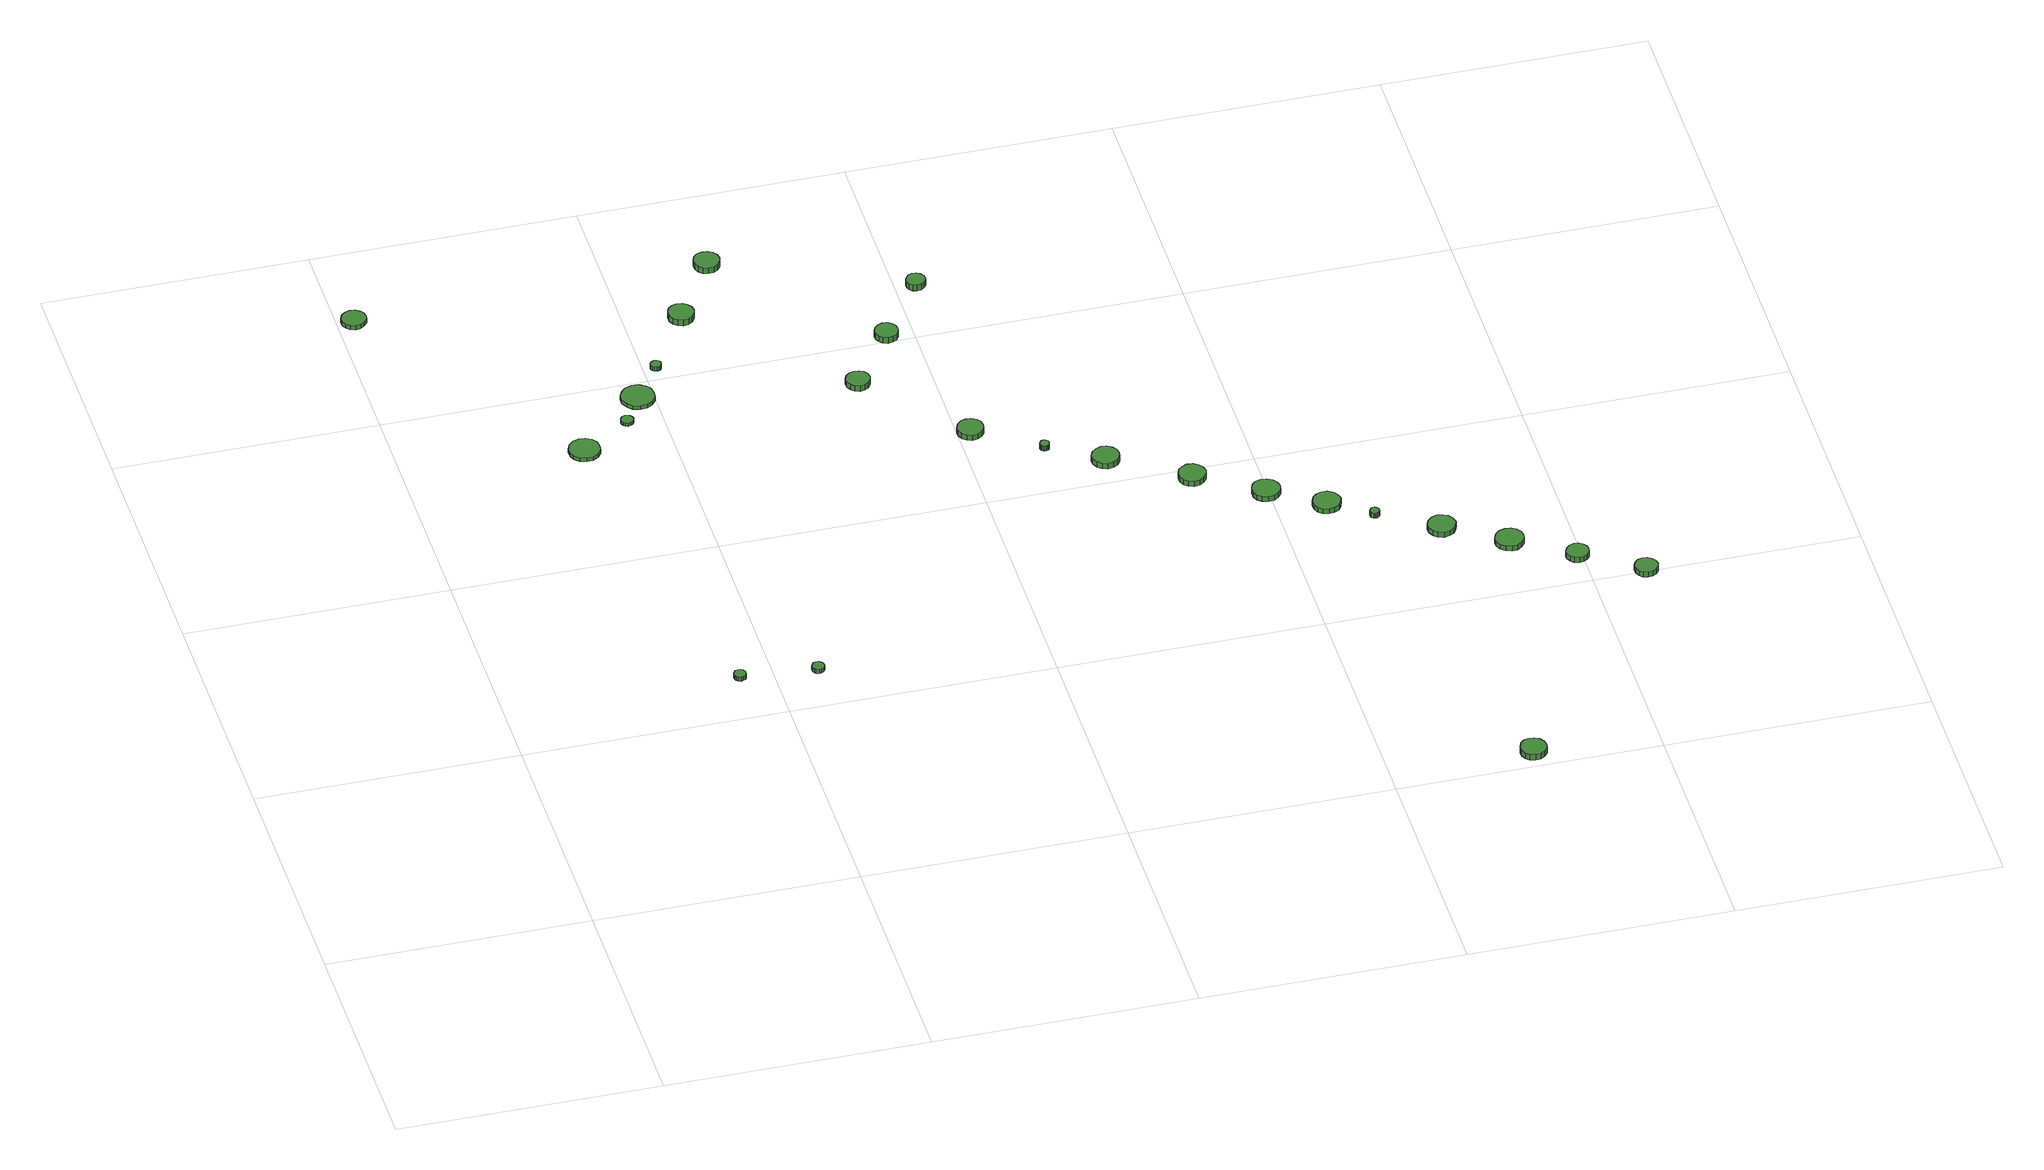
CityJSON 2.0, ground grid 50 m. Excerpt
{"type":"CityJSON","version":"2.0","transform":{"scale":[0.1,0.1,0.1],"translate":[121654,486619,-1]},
"CityObjects":{
"tree1":{"type":"SolitaryVegetationObject","attributes":{"function":"something"},"geometry":[{"type":"MultiSurface","lod":"1","boundaries":[[[0,1,2,3,4,5,6,7,8,9,10,11,12,13,14]],[[15,16,17,18,19,20,21,22,23,24,25,26,27,28,29]],[[0,29,28,1]],[[1,28,27,2]],[[2,27,26,3]],[[3,26,25,4]],[[4,25,24,5]],[[5,24,23,6]],[[6,23,22,7]],[[7,22,21,8]],[[8,21,20,9]],[[9,20,19,10]],[[10,19,18,11]],[[11,18,17,12]],[[12,17,16,13]],[[13,16,15,14]],[[14,15,29,0]]]}]},
"tree2":{"type":"SolitaryVegetationObject","attributes":{"function":"something"},"geometry":[{"type":"MultiSurface","lod":"1","boundaries":[[[30,31,32,33,34,35,36,37,38,39,40,41,42,43,44]],[[45,46,47,48,49,50,51,52,53,54,55,56,57,58,59]],[[30,59,58,31]],[[31,58,57,32]],[[32,57,56,33]],[[33,56,55,34]],[[34,55,54,35]],[[35,54,53,36]],[[36,53,52,37]],[[37,52,51,38]],[[38,51,50,39]],[[39,50,49,40]],[[40,49,48,41]],[[41,48,47,42]],[[42,47,46,43]],[[43,46,45,44]],[[44,45,59,30]]]}]},
"tree3":{"type":"SolitaryVegetationObject","attributes":{"function":"something"},"geometry":[{"type":"MultiSurface","lod":"1","boundaries":[[[60,61,62,63,64,65,66,67,68,69,70,71,72,73,74]],[[75,76,77,78,79,80,81,82,83,84,85,86,87,88,89]],[[60,89,88,61]],[[61,88,87,62]],[[62,87,86,63]],[[63,86,85,64]],[[64,85,84,65]],[[65,84,83,66]],[[66,83,82,67]],[[67,82,81,68]],[[68,81,80,69]],[[69,80,79,70]],[[70,79,78,71]],[[71,78,77,72]],[[72,77,76,73]],[[73,76,75,74]],[[74,75,89,60]]]}]},
"tree4":{"type":"SolitaryVegetationObject","attributes":{"function":"something"},"geometry":[{"type":"MultiSurface","lod":"1","boundaries":[[[90,91,92,93,94,95,96,97,98,99,100,101,102,103,104]],[[105,106,107,108,109,110,111,112,113,114,115,116,117,118,119]],[[90,119,118,91]],[[91,118,117,92]],[[92,117,116,93]],[[93,116,115,94]],[[94,115,114,95]],[[95,114,113,96]],[[96,113,112,97]],[[97,112,111,98]],[[98,111,110,99]],[[99,110,109,100]],[[100,109,108,101]],[[101,108,107,102]],[[102,107,106,103]],[[103,106,105,104]],[[104,105,119,90]]]}]},
"tree5":{"type":"SolitaryVegetationObject","attributes":{"function":"something"},"geometry":[{"type":"MultiSurface","lod":"1","boundaries":[[[120,121,122,123,124,125,126,127,128,129,130,131,132,133,134]],[[135,136,137,138,139,140,141,142,143,144,145,146,147,148,149]],[[120,149,148,121]],[[121,148,147,122]],[[122,147,146,123]],[[123,146,145,124]],[[124,145,144,125]],[[125,144,143,126]],[[126,143,142,127]],[[127,142,141,128]],[[128,141,140,129]],[[129,140,139,130]],[[130,139,138,131]],[[131,138,137,132]],[[132,137,136,133]],[[133,136,135,134]],[[134,135,149,120]]]}]},
"tree6":{"type":"SolitaryVegetationObject","attributes":{"function":"something"},"geometry":[{"type":"MultiSurface","lod":"1","boundaries":[[[150,151,152,153,154,155,156,157,158,159,160,161,162,163,164]],[[165,166,167,168,169,170,171,172,173,174,175,176,177,178,179]],[[150,179,178,151]],[[151,178,177,152]],[[152,177,176,153]],[[153,176,175,154]],[[154,175,174,155]],[[155,174,173,156]],[[156,173,172,157]],[[157,172,171,158]],[[158,171,170,159]],[[159,170,169,160]],[[160,169,168,161]],[[161,168,167,162]],[[162,167,166,163]],[[163,166,165,164]],[[164,165,179,150]]]}]},
"tree7":{"type":"SolitaryVegetationObject","attributes":{"function":"something"},"geometry":[{"type":"MultiSurface","lod":"1","boundaries":[[[180,181,182,183,184,185,186,187,188,189,190,191,192,193,194]],[[195,196,197,198,199,200,201,202,203,204,205,206,207,208,209]],[[180,209,208,181]],[[181,208,207,182]],[[182,207,206,183]],[[183,206,205,184]],[[184,205,204,185]],[[185,204,203,186]],[[186,203,202,187]],[[187,202,201,188]],[[188,201,200,189]],[[189,200,199,190]],[[190,199,198,191]],[[191,198,197,192]],[[192,197,196,193]],[[193,196,195,194]],[[194,195,209,180]]]}]},
"tree8":{"type":"SolitaryVegetationObject","attributes":{"function":"something"},"geometry":[{"type":"MultiSurface","lod":"1","boundaries":[[[210,211,212,213,214,215,216,217,218,219,220,221,222,223,224]],[[225,226,227,228,229,230,231,232,233,234,235,236,237,238,239]],[[210,239,238,211]],[[211,238,237,212]],[[212,237,236,213]],[[213,236,235,214]],[[214,235,234,215]],[[215,234,233,216]],[[216,233,232,217]],[[217,232,231,218]],[[218,231,230,219]],[[219,230,229,220]],[[220,229,228,221]],[[221,228,227,222]],[[222,227,226,223]],[[223,226,225,224]],[[224,225,239,210]]]}]},
"tree9":{"type":"SolitaryVegetationObject","attributes":{"function":"something"},"geometry":[{"type":"MultiSurface","lod":"1","boundaries":[[[240,241,242,243,244,245,246,247,248,249,250,251,252,253,254]],[[255,256,257,258,259,260,261,262,263,264,265,266,267,268,269]],[[240,269,268,241]],[[241,268,267,242]],[[242,267,266,243]],[[243,266,265,244]],[[244,265,264,245]],[[245,264,263,246]],[[246,263,262,247]],[[247,262,261,248]],[[248,261,260,249]],[[249,260,259,250]],[[250,259,258,251]],[[251,258,257,252]],[[252,257,256,253]],[[253,256,255,254]],[[254,255,269,240]]]}]},
"tree10":{"type":"SolitaryVegetationObject","attributes":{"function":"something"},"geometry":[{"type":"MultiSurface","lod":"1","boundaries":[[[270,271,272,273,274,275,276,277,278,279,280,281,282,283,284]],[[285,286,287,288,289,290,291,292,293,294,295,296,297,298,299]],[[270,299,298,271]],[[271,298,297,272]],[[272,297,296,273]],[[273,296,295,274]],[[274,295,294,275]],[[275,294,293,276]],[[276,293,292,277]],[[277,292,291,278]],[[278,291,290,279]],[[279,290,289,280]],[[280,289,288,281]],[[281,288,287,282]],[[282,287,286,283]],[[283,286,285,284]],[[284,285,299,270]]]}]},
"tree11":{"type":"SolitaryVegetationObject","attributes":{"function":"something"},"geometry":[{"type":"MultiSurface","lod":"1","boundaries":[[[300,301,302,303,304,305,306,307,308,309,310,311,312,313,314]],[[315,316,317,318,319,320,321,322,323,324,325,326,327,328,329]],[[300,329,328,301]],[[301,328,327,302]],[[302,327,326,303]],[[303,326,325,304]],[[304,325,324,305]],[[305,324,323,306]],[[306,323,322,307]],[[307,322,321,308]],[[308,321,320,309]],[[309,320,319,310]],[[310,319,318,311]],[[311,318,317,312]],[[312,317,316,313]],[[313,316,315,314]],[[314,315,329,300]]]}]},
"tree12":{"type":"SolitaryVegetationObject","attributes":{"function":"something"},"geometry":[{"type":"MultiSurface","lod":"1","boundaries":[[[330,331,332,333,334,335,336,337,338,339,340,341,342,343,344]],[[345,346,347,348,349,350,351,352,353,354,355,356,357,358,359]],[[330,359,358,331]],[[331,358,357,332]],[[332,357,356,333]],[[333,356,355,334]],[[334,355,354,335]],[[335,354,353,336]],[[336,353,352,337]],[[337,352,351,338]],[[338,351,350,339]],[[339,350,349,340]],[[340,349,348,341]],[[341,348,347,342]],[[342,347,346,343]],[[343,346,345,344]],[[344,345,359,330]]]}]},
"tree13":{"type":"SolitaryVegetationObject","attributes":{"function":"something"},"geometry":[{"type":"MultiSurface","lod":"1","boundaries":[[[360,361,362,363,364,365,366,367,368,369,370,371,372,373,374]],[[375,376,377,378,379,380,381,382,383,384,385,386,387,388,389]],[[360,389,388,361]],[[361,388,387,362]],[[362,387,386,363]],[[363,386,385,364]],[[364,385,384,365]],[[365,384,383,366]],[[366,383,382,367]],[[367,382,381,368]],[[368,381,380,369]],[[369,380,379,370]],[[370,379,378,371]],[[371,378,377,372]],[[372,377,376,373]],[[373,376,375,374]],[[374,375,389,360]]]}]},
"tree14":{"type":"SolitaryVegetationObject","attributes":{"function":"something"},"geometry":[{"type":"MultiSurface","lod":"1","boundaries":[[[390,391,392,393,394,395,396,397,398,399,400,401,402,403,404]],[[405,406,407,408,409,410,411,412,413,414,415,416,417,418,419]],[[390,419,418,391]],[[391,418,417,392]],[[392,417,416,393]],[[393,416,415,394]],[[394,415,414,395]],[[395,414,413,396]],[[396,413,412,397]],[[397,412,411,398]],[[398,411,410,399]],[[399,410,409,400]],[[400,409,408,401]],[[401,408,407,402]],[[402,407,406,403]],[[403,406,405,404]],[[404,405,419,390]]]}]},
"tree15":{"type":"SolitaryVegetationObject","attributes":{"function":"something"},"geometry":[{"type":"MultiSurface","lod":"1","boundaries":[[[420,421,422,423,424,425,426,427,428,429,430,431,432,433,434]],[[435,436,437,438,439,440,441,442,443,444,445,446,447,448,449]],[[420,449,448,421]],[[421,448,447,422]],[[422,447,446,423]],[[423,446,445,424]],[[424,445,444,425]],[[425,444,443,426]],[[426,443,442,427]],[[427,442,441,428]],[[428,441,440,429]],[[429,440,439,430]],[[430,439,438,431]],[[431,438,437,432]],[[432,437,436,433]],[[433,436,435,434]],[[434,435,449,420]]]}]},
"tree16":{"type":"SolitaryVegetationObject","attributes":{"function":"something"},"geometry":[{"type":"MultiSurface","lod":"1","boundaries":[[[450,451,452,453,454,455,456,457,458,459,460,461,462,463,464]],[[465,466,467,468,469,470,471,472,473,474,475,476,477,478,479]],[[450,479,478,451]],[[451,478,477,452]],[[452,477,476,453]],[[453,476,475,454]],[[454,475,474,455]],[[455,474,473,456]],[[456,473,472,457]],[[457,472,471,458]],[[458,471,470,459]],[[459,470,469,460]],[[460,469,468,461]],[[461,468,467,462]],[[462,467,466,463]],[[463,466,465,464]],[[464,465,479,450]]]}]},
"tree17":{"type":"SolitaryVegetationObject","attributes":{"function":"something"},"geometry":[{"type":"MultiSurface","lod":"1","boundaries":[[[480,481,482,483,484,485,486,487,488,489,490,491,492,493,494]],[[495,496,497,498,499,500,501,502,503,504,505,506,507,508,509]],[[480,509,508,481]],[[481,508,507,482]],[[482,507,506,483]],[[483,506,505,484]],[[484,505,504,485]],[[485,504,503,486]],[[486,503,502,487]],[[487,502,501,488]],[[488,501,500,489]],[[489,500,499,490]],[[490,499,498,491]],[[491,498,497,492]],[[492,497,496,493]],[[493,496,495,494]],[[494,495,509,480]]]}]},
"tree18":{"type":"SolitaryVegetationObject","attributes":{"function":"something"},"geometry":[{"type":"MultiSurface","lod":"1","boundaries":[[[510,511,512,513,514,515,516,517,518,519,520,521,522,523,524]],[[525,526,527,528,529,530,531,532,533,534,535,536,537,538,539]],[[510,539,538,511]],[[511,538,537,512]],[[512,537,536,513]],[[513,536,535,514]],[[514,535,534,515]],[[515,534,533,516]],[[516,533,532,517]],[[517,532,531,518]],[[518,531,530,519]],[[519,530,529,520]],[[520,529,528,521]],[[521,528,527,522]],[[522,527,526,523]],[[523,526,525,524]],[[524,525,539,510]]]}]},
"tree19":{"type":"SolitaryVegetationObject","attributes":{"function":"something"},"geometry":[{"type":"MultiSurface","lod":"1","boundaries":[[[540,541,542,543,544,545,546,547,548,549,550,551,552,553,554]],[[555,556,557,558,559,560,561,562,563,564,565,566,567,568,569]],[[540,569,568,541]],[[541,568,567,542]],[[542,567,566,543]],[[543,566,565,544]],[[544,565,564,545]],[[545,564,563,546]],[[546,563,562,547]],[[547,562,561,548]],[[548,561,560,549]],[[549,560,559,550]],[[550,559,558,551]],[[551,558,557,552]],[[552,557,556,553]],[[553,556,555,554]],[[554,555,569,540]]]}]},
"tree20":{"type":"SolitaryVegetationObject","attributes":{"function":"something"},"geometry":[{"type":"MultiSurface","lod":"1","boundaries":[[[570,571,572,573,574,575,576,577,578,579,580,581,582,583,584]],[[585,586,587,588,589,590,591,592,593,594,595,596,597,598,599]],[[570,599,598,571]],[[571,598,597,572]],[[572,597,596,573]],[[573,596,595,574]],[[574,595,594,575]],[[575,594,593,576]],[[576,593,592,577]],[[577,592,591,578]],[[578,591,590,579]],[[579,590,589,580]],[[580,589,588,581]],[[581,588,587,582]],[[582,587,586,583]],[[583,586,585,584]],[[584,585,599,570]]]}]},
"tree21":{"type":"SolitaryVegetationObject","attributes":{"function":"something"},"geometry":[{"type":"MultiSurface","lod":"1","boundaries":[[[600,601,602,603,604,605,606,607,608,609,610,611,612,613,614]],[[615,616,617,618,619,620,621,622,623,624,625,626,627,628,629]],[[600,629,628,601]],[[601,628,627,602]],[[602,627,626,603]],[[603,626,625,604]],[[604,625,624,605]],[[605,624,623,606]],[[606,623,622,607]],[[607,622,621,608]],[[608,621,620,609]],[[609,620,619,610]],[[610,619,618,611]],[[611,618,617,612]],[[612,617,616,613]],[[613,616,615,614]],[[614,615,629,600]]]}]},
"tree22":{"type":"SolitaryVegetationObject","attributes":{"function":"something"},"geometry":[{"type":"MultiSurface","lod":"1","boundaries":[[[630,631,632,633,634,635,636,637,638,639,640,641,642,643,644]],[[645,646,647,648,649,650,651,652,653,654,655,656,657,658,659]],[[630,659,658,631]],[[631,658,657,632]],[[632,657,656,633]],[[633,656,655,634]],[[634,655,654,635]],[[635,654,653,636]],[[636,653,652,637]],[[637,652,651,638]],[[638,651,650,639]],[[639,650,649,640]],[[640,649,648,641]],[[641,648,647,642]],[[642,647,646,643]],[[643,646,645,644]],[[644,645,659,630]]]}]},
"tree23":{"type":"SolitaryVegetationObject","attributes":{"function":"something"},"geometry":[{"type":"MultiSurface","lod":"1","boundaries":[[[660,661,662,663,664,665,666,667,668,669,670,671,672,673,674]],[[675,676,677,678,679,680,681,682,683,684,685,686,687,688,689]],[[660,689,688,661]],[[661,688,687,662]],[[662,687,686,663]],[[663,686,685,664]],[[664,685,684,665]],[[665,684,683,666]],[[666,683,682,667]],[[667,682,681,668]],[[668,681,680,669]],[[669,680,679,670]],[[670,679,678,671]],[[671,678,677,672]],[[672,677,676,673]],[[673,676,675,674]],[[674,675,689,660]]]}]},
"tree24":{"type":"SolitaryVegetationObject","attributes":{"function":"something"},"geometry":[{"type":"MultiSurface","lod":"1","boundaries":[[[690,691,692,693,694,695,696,697,698,699,700,701,702,703,704]],[[705,706,707,708,709,710,711,712,713,714,715,716,717,718,719]],[[690,719,718,691]],[[691,718,717,692]],[[692,717,716,693]],[[693,716,715,694]],[[694,715,714,695]],[[695,714,713,696]],[[696,713,712,697]],[[697,712,711,698]],[[698,711,710,699]],[[699,710,709,700]],[[700,709,708,701]],[[701,708,707,702]],[[702,707,706,703]],[[703,706,705,704]],[[704,705,719,690]]]}]}
},
"vertices":[
[55,1802,17],[53,1812,17],[47,1819,17],[39,1824,17],[29,1825,17],[20,1822,17],[13,1816,17],[9,1807,17],[9,1797,17],[13,1788,17],[20,1782,17],[29,1779,17],[39,1780,17],[47,1785,17],[53,1793,17],[53,1793,8],[47,1785,8],[39,1780,8],[29,1779,8],[20,1782,8],[13,1788,8],[9,1797,8],[9,1807,8],[13,1816,8],[20,1822,8],[29,1825,8],[39,1824,8],[47,1819,8],[53,1812,8],[55,1802,8],
[450,619,17],[449,623,17],[447,627,17],[442,630,17],[438,630,17],[433,629,17],[430,626,17],[428,621,17],[428,616,17],[430,612,17],[433,609,17],[438,607,17],[442,608,17],[447,610,17],[449,614,17],[449,614,8],[447,610,8],[442,608,8],[438,607,8],[433,609,8],[430,612,8],[428,616,8],[428,621,8],[430,626,8],[433,629,8],[438,630,8],[442,630,8],[447,627,8],[449,623,8],[450,619,8],
[365,1327,17],[363,1339,17],[356,1349,17],[345,1355,17],[333,1356,17],[321,1352,17],[312,1344,17],[308,1333,17],[308,1321,17],[312,1310,17],[321,1302,17],[333,1298,17],[345,1299,17],[356,1305,17],[363,1315,17],[363,1315,9],[356,1305,9],[345,1299,9],[333,1298,9],[321,1302,9],[312,1310,9],[308,1321,9],[308,1333,9],[312,1344,9],[321,1352,9],[333,1356,9],[345,1355,9],[356,1349,9],[363,1339,9],[365,1327,9],
[593,604,17],[592,609,17],[589,613,17],[585,616,17],[580,616,17],[575,615,17],[572,611,17],[570,607,17],[570,602,17],[572,598,17],[575,594,17],[580,593,17],[585,593,17],[589,596,17],[592,600,17],[592,600,8],[589,596,8],[585,593,8],[580,593,8],[575,594,8],[572,598,8],[570,602,8],[570,607,8],[572,611,8],[575,615,8],[580,616,8],[585,616,8],[589,613,8],[592,609,8],[593,604,8],
[445,1392,15],[444,1397,15],[441,1401,15],[437,1403,15],[432,1404,15],[427,1402,15],[424,1399,15],[422,1395,15],[422,1390,15],[424,1385,15],[427,1382,15],[432,1380,15],[437,1381,15],[441,1383,15],[444,1387,15],[444,1387,8],[441,1383,8],[437,1381,8],[432,1380,8],[427,1382,8],[424,1385,8],[422,1390,8],[422,1395,8],[424,1399,8],[427,1402,8],[432,1404,8],[437,1403,8],[441,1401,8],[444,1397,8],[445,1392,8],
[500,1453,16],[498,1466,16],[490,1476,16],[479,1483,16],[466,1484,16],[453,1480,16],[444,1471,16],[438,1460,16],[438,1447,16],[444,1435,16],[453,1426,16],[466,1422,16],[479,1423,16],[490,1430,16],[498,1440,16],[498,1440,8],[490,1430,8],[479,1423,8],[466,1422,8],[453,1426,8],[444,1435,8],[438,1447,8],[438,1460,8],[444,1471,8],[453,1480,8],[466,1484,8],[479,1483,8],[490,1476,8],[498,1466,8],[500,1453,8],
[534,1533,17],[533,1537,17],[531,1540,17],[527,1542,17],[523,1543,17],[519,1541,17],[516,1539,17],[514,1535,17],[514,1531,17],[516,1527,17],[519,1524,17],[523,1523,17],[527,1523,17],[531,1525,17],[533,1529,17],[533,1529,8],[531,1525,8],[527,1523,8],[523,1523,8],[519,1524,8],[516,1527,8],[514,1531,8],[514,1535,8],[516,1539,8],[519,1541,8],[523,1543,8],[527,1542,8],[531,1540,8],[533,1537,8],[534,1533,8],
[630,1664,21],[628,1673,21],[622,1682,21],[614,1687,21],[603,1688,21],[594,1685,21],[586,1678,21],[582,1669,21],[582,1658,21],[586,1649,21],[594,1642,21],[603,1639,21],[614,1640,21],[622,1645,21],[628,1654,21],[628,1654,8],[622,1645,8],[614,1640,8],[603,1639,8],[594,1642,8],[586,1649,8],[582,1658,8],[582,1669,8],[586,1678,8],[594,1685,8],[603,1688,8],[614,1687,8],[622,1682,8],[628,1673,8],[630,1664,8],
[711,1790,28],[709,1800,28],[703,1808,28],[694,1813,28],[684,1814,28],[674,1811,28],[667,1804,28],[663,1795,28],[663,1785,28],[667,1775,28],[674,1769,28],[684,1766,28],[694,1767,28],[703,1772,28],[709,1780,28],[709,1780,15],[703,1772,15],[694,1767,15],[684,1766,15],[674,1769,15],[667,1775,15],[663,1785,15],[663,1795,15],[667,1804,15],[674,1811,15],[684,1814,15],[694,1813,15],[703,1808,15],[709,1800,15],[711,1790,15],
[888,1396,19],[886,1405,19],[880,1413,19],[872,1417,19],[863,1418,19],[854,1415,19],[847,1409,19],[843,1401,19],[843,1391,19],[847,1383,19],[854,1376,19],[863,1373,19],[872,1374,19],[880,1379,19],[886,1387,19],[886,1387,7],[880,1379,7],[872,1374,7],[863,1373,7],[854,1376,7],[847,1383,7],[843,1391,7],[843,1401,7],[847,1409,7],[854,1415,7],[863,1418,7],[872,1417,7],[880,1413,7],[886,1405,7],[888,1396,7],
[1049,1207,19],[1047,1217,19],[1041,1225,19],[1032,1230,19],[1022,1231,19],[1012,1228,19],[1005,1221,19],[1001,1212,19],[1001,1202,19],[1005,1192,19],[1012,1186,19],[1022,1182,19],[1032,1184,19],[1041,1189,19],[1047,1197,19],[1047,1197,7],[1041,1189,7],[1032,1184,7],[1022,1182,7],[1012,1186,7],[1005,1192,7],[1001,1202,7],[1001,1212,7],[1005,1221,7],[1012,1228,7],[1022,1231,7],[1032,1230,7],[1041,1225,7],[1047,1217,7],[1049,1207,7],
[972,1518,20],[970,1527,20],[965,1534,20],[957,1539,20],[948,1540,20],[939,1537,20],[933,1531,20],[929,1522,20],[929,1513,20],[933,1505,20],[939,1499,20],[948,1496,20],[957,1497,20],[965,1501,20],[970,1509,20],[970,1509,7],[965,1501,7],[957,1497,7],[948,1496,7],[939,1499,7],[933,1505,7],[929,1513,7],[929,1522,7],[933,1531,7],[939,1537,7],[948,1540,7],[957,1539,7],[965,1534,7],[970,1527,7],[972,1518,7],
[1151,1127,19],[1150,1131,19],[1148,1133,19],[1145,1135,19],[1142,1136,19],[1138,1135,19],[1135,1132,19],[1134,1129,19],[1134,1125,19],[1135,1122,19],[1138,1119,19],[1142,1118,19],[1145,1119,19],[1148,1120,19],[1150,1123,19],[1150,1123,7],[1148,1120,7],[1145,1119,7],[1142,1118,7],[1138,1119,7],[1135,1122,7],[1134,1125,7],[1134,1129,7],[1135,1132,7],[1138,1135,7],[1142,1136,7],[1145,1135,7],[1148,1133,7],[1150,1131,7],[1151,1127,7],
[1056,1644,24],[1055,1651,24],[1050,1657,24],[1044,1661,24],[1036,1662,24],[1029,1659,24],[1024,1654,24],[1021,1648,24],[1021,1640,24],[1024,1633,24],[1029,1628,24],[1036,1626,24],[1044,1627,24],[1050,1631,24],[1055,1637,24],[1055,1637,11],[1050,1631,11],[1044,1627,11],[1036,1626,11],[1029,1628,11],[1024,1633,11],[1021,1640,11],[1021,1648,11],[1024,1654,11],[1029,1659,11],[1036,1662,11],[1044,1661,11],[1050,1657,11],[1055,1651,11],[1056,1644,11],
[1265,1065,19],[1263,1076,19],[1257,1084,19],[1247,1090,19],[1237,1091,19],[1227,1087,19],[1219,1080,19],[1214,1070,19],[1214,1060,19],[1219,1050,19],[1227,1043,19],[1237,1039,19],[1247,1041,19],[1257,1046,19],[1263,1055,19],[1263,1055,7],[1257,1046,7],[1247,1041,7],[1237,1039,7],[1227,1043,7],[1219,1050,7],[1214,1060,7],[1214,1070,7],[1219,1080,7],[1227,1087,7],[1237,1091,7],[1247,1090,7],[1257,1084,7],[1263,1076,7],[1265,1065,7],
[1403,974,20],[1401,985,20],[1394,993,20],[1385,999,20],[1374,1000,20],[1364,996,20],[1356,989,20],[1352,979,20],[1352,969,20],[1356,959,20],[1364,952,20],[1374,948,20],[1385,950,20],[1394,955,20],[1401,964,20],[1401,964,8],[1394,955,8],[1385,950,8],[1374,948,8],[1364,952,8],[1356,959,8],[1352,969,8],[1352,979,8],[1356,989,8],[1364,996,8],[1374,1000,8],[1385,999,8],[1394,993,8],[1401,985,8],[1403,974,8],
[1521,898,19],[1519,908,19],[1512,917,19],[1503,923,19],[1492,924,19],[1481,921,19],[1473,913,19],[1469,903,19],[1469,892,19],[1473,882,19],[1481,875,19],[1492,871,19],[1503,872,19],[1512,878,19],[1519,887,19],[1519,887,8],[1512,878,8],[1503,872,8],[1492,871,8],[1481,875,8],[1473,882,8],[1469,892,8],[1469,903,8],[1473,913,8],[1481,921,8],[1492,924,8],[1503,923,8],[1512,917,8],[1519,908,8],[1521,898,8],
[1789,32,28],[1787,42,28],[1781,51,28],[1772,56,28],[1762,57,28],[1752,54,28],[1745,47,28],[1741,37,28],[1741,27,28],[1745,18,28],[1752,11,28],[1762,8,28],[1772,9,28],[1781,14,28],[1787,22,28],[1787,22,15],[1781,14,15],[1772,9,15],[1762,8,15],[1752,11,15],[1745,18,15],[1741,27,15],[1741,37,15],[1745,47,15],[1752,54,15],[1762,57,15],[1772,56,15],[1781,51,15],[1787,42,15],[1789,32,15],
[1618,835,19],[1615,845,19],[1609,854,19],[1599,860,19],[1589,861,19],[1578,857,19],[1570,850,19],[1566,840,19],[1566,829,19],[1570,819,19],[1578,812,19],[1589,809,19],[1599,810,19],[1609,815,19],[1615,824,19],[1615,824,8],[1609,815,8],[1599,810,8],[1589,809,8],[1578,812,8],[1570,819,8],[1566,829,8],[1566,840,8],[1570,850,8],[1578,857,8],[1589,861,8],[1599,860,8],[1609,854,8],[1615,845,8],[1618,835,8],
[1676,784,19],[1676,788,19],[1673,791,19],[1670,793,19],[1666,793,19],[1663,792,19],[1660,789,19],[1659,786,19],[1659,782,19],[1660,779,19],[1663,776,19],[1666,775,19],[1670,775,19],[1673,777,19],[1676,780,19],[1676,780,8],[1673,777,8],[1670,775,8],[1666,775,8],[1663,776,8],[1660,779,8],[1659,782,8],[1659,786,8],[1660,789,8],[1663,792,8],[1666,793,8],[1670,793,8],[1673,791,8],[1676,788,8],[1676,784,8],
[1801,715,19],[1798,726,19],[1792,735,19],[1783,740,19],[1772,742,19],[1761,738,19],[1753,731,19],[1749,721,19],[1749,710,19],[1753,700,19],[1761,693,19],[1772,689,19],[1783,691,19],[1792,696,19],[1798,705,19],[1798,705,8],[1792,696,8],[1783,691,8],[1772,689,8],[1761,693,8],[1753,700,8],[1749,710,8],[1749,721,8],[1753,731,8],[1761,738,8],[1772,742,8],[1783,740,8],[1792,735,8],[1798,726,8],[1801,715,8],
[1909,646,19],[1907,657,19],[1900,666,19],[1891,671,19],[1880,672,19],[1869,669,19],[1861,661,19],[1856,651,19],[1856,640,19],[1861,630,19],[1869,623,19],[1880,619,19],[1891,620,19],[1900,626,19],[1907,635,19],[1907,635,8],[1900,626,8],[1891,620,8],[1880,619,8],[1869,623,8],[1861,630,8],[1856,640,8],[1856,651,8],[1861,661,8],[1869,669,8],[1880,672,8],[1891,671,8],[1900,666,8],[1907,657,8],[1909,646,8],
[2012,576,20],[2010,585,20],[2005,592,20],[1997,596,20],[1989,597,20],[1980,594,20],[1974,588,20],[1970,580,20],[1970,572,20],[1974,564,20],[1980,558,20],[1989,555,20],[1997,556,20],[2005,560,20],[2010,567,20],[2010,567,8],[2005,560,8],[1997,556,8],[1989,555,8],[1980,558,8],[1974,564,8],[1970,572,8],[1970,580,8],[1974,588,8],[1980,594,8],[1989,597,8],[1997,596,8],[2005,592,8],[2010,585,8],[2012,576,8],
[2122,504,19],[2120,513,19],[2114,520,19],[2107,525,19],[2098,526,19],[2089,523,19],[2083,517,19],[2079,509,19],[2079,500,19],[2083,491,19],[2089,485,19],[2098,483,19],[2107,484,19],[2114,488,19],[2120,495,19],[2120,495,8],[2114,488,8],[2107,484,8],[2098,483,8],[2089,485,8],[2083,491,8],[2079,500,8],[2079,509,8],[2083,517,8],[2089,523,8],[2098,526,8],[2107,525,8],[2114,520,8],[2120,513,8],[2122,504,8]
]}
